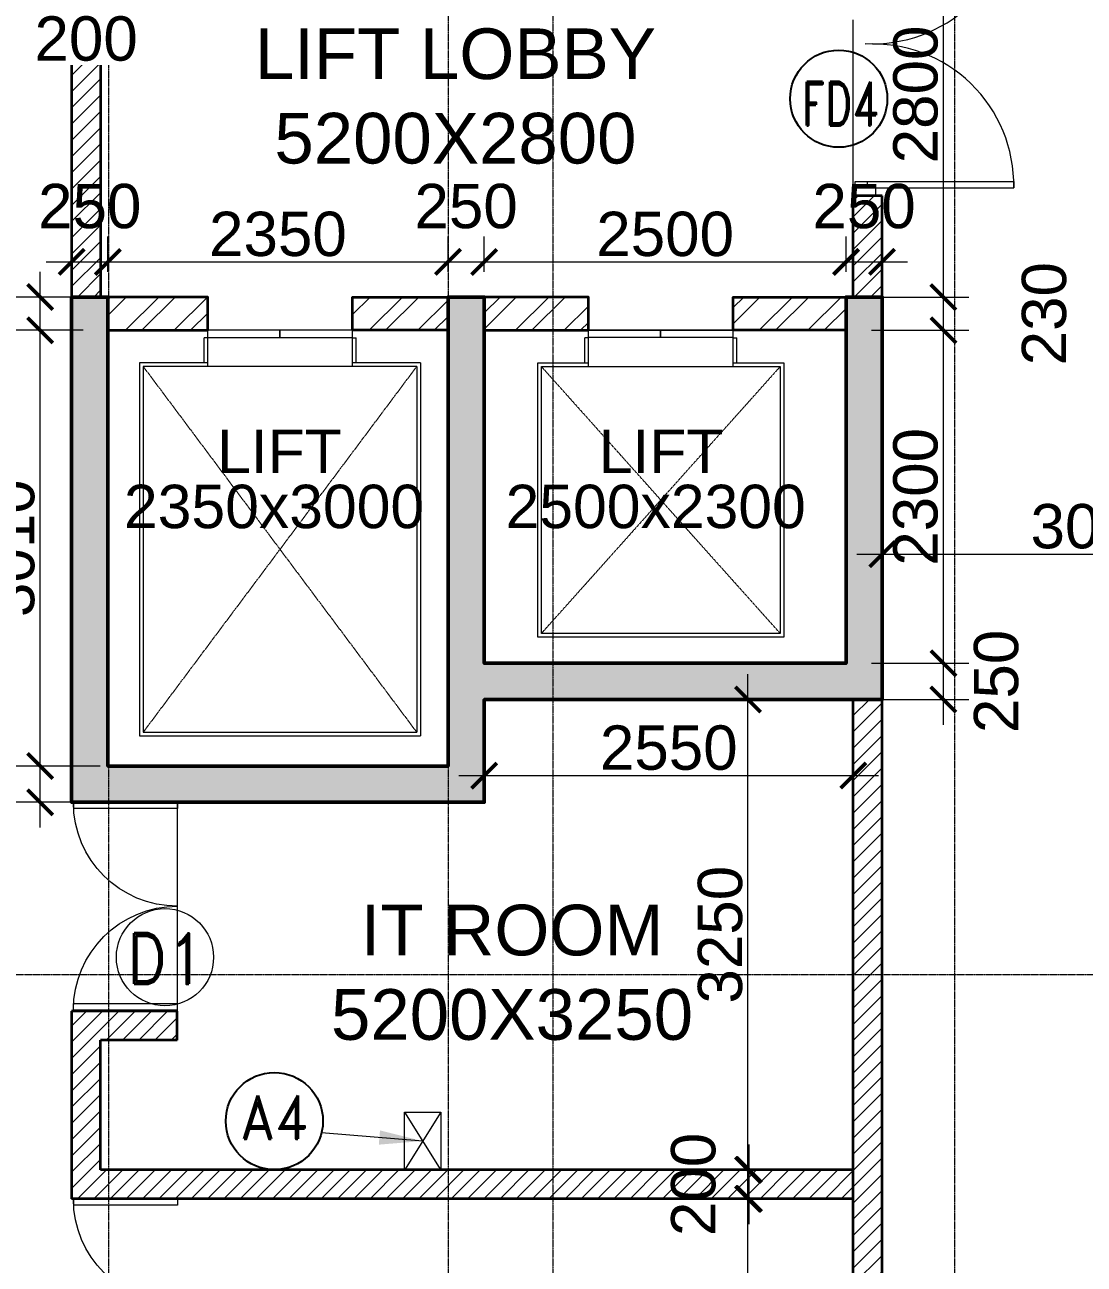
# Model space of a CAD drawing. Header units: millimetres. Extents: x 0 to 147381, y 0 to 170318.
# Drawn here: x 61721 to 69040, y 63037 to 71599 of the extents above; entities that cross this region are included whole.
import ezdxf
from ezdxf.enums import TextEntityAlignment as Align

# ---------------------------------------------------------------- set-up
doc = ezdxf.new("R2010")
doc.units = ezdxf.units.MM
for name, pattern in [('Center', [29.999999, 12, -6, 6, -6]), ('Grid Line', [22.225, 12.7, -3.175, 3.175, -3.175]), ('Overhead', [3.96875, 2.38125, -1.5875])]:
    doc.linetypes.add(name, pattern=pattern)
for name, color, linetype, lineweight in [('A-DOOR', 21, 'Continuous', 9), ('A-FLOR', 192, 'Continuous', 9), ('A-GENM', 13, 'Continuous', 9), ('AR_STR', 7, 'Continuous', 15), ('AR_WALL_HATCH', 23, 'Continuous', 5), ('Arch_Cutout_No', 2, 'Continuous', 25), ('Arch_Dim', 7, 'Continuous', 25), ('Arch_DW_No', 5, 'Continuous', 15), ('ARCH_WALL', 1, 'Continuous', 35), ('EL-TEXT SHAFT', 1, 'Continuous', 15), ('G-ANNO-TEXT', 231, 'Continuous', 25), ('S-GRID', 8, 'Continuous', 9), ('STR COL.', 1, 'Continuous', 50), ('TEXT', 7, 'Continuous', 25)]:
    doc.layers.add(name, color=color, linetype=linetype, lineweight=lineweight)
for name, color, linetype, lineweight, true_color in [('A-FIRE DOOR', 1, 'Continuous', 15, 0xf50000), ('ARCH RCC HATCH', 253, 'Center', 9, 0x9c9c9c), ('Arch_FIRE DW_No', 1, 'Continuous', 25, 0xe60000), ('S-COLS_HATCH', 252, 'Continuous', 9, 0x8a8a8a)]:
    doc.layers.add(name, color=color, linetype=linetype, lineweight=lineweight, true_color=true_color)
doc.styles.add('Arial', font='arial.ttf', dxfattribs={"height": 1417.5})
doc.styles.add('Arial_2', font='arial.ttf', dxfattribs={"height": 472.5})
doc.styles.add('DIM', font='arial.ttf')
doc.styles.add('DIM_100', font='romand.shx', dxfattribs={"width": 0.9})
doc.styles.add('S270', font='romans.shx', dxfattribs={"width": 0.7, "height": 270})
doc.styles.add('SIZE', font='romans.shx', dxfattribs={"width": 0.75, "height": 200})
doc.dimstyles.new('D150C', dxfattribs={"dimtxt": 2.5, "dimasz": 300, "dimexe": 300, "dimexo": 300, "dimgap": 150, "dimtad": 1, "dimdec": 0, "dimtxsty": 'S270', "dimblk": 'ARCHTICK', "dimcen": 2.5, "dimdle": 300, "dimclrd": 256, "dimadec": 0, "dimazin": 0, "dimtfac": 1, "dimtdec": 0, "dimtofl": 0, "dimtmove": 2, "dimatfit": 0, "dimfxl": 1, "dimlwd": 13, "dimarcsym": 0})
doc.dimstyles.new('DIM- 175', dxfattribs={"dimscale": 175, "dimtxt": 1.75, "dimasz": 1, "dimexe": 1, "dimexo": 1, "dimgap": 0.2, "dimtad": 1, "dimdec": 0, "dimrnd": 5, "dimzin": 0, "dimdsep": 46, "dimtxsty": 'DIM', "dimblk": 'ARCHTICK', "dimcen": 0, "dimdle": 1, "dimclrd": 3, "dimclre": 5, "dimclrt": 3, "dimadec": 0, "dimazin": 0, "dimtfac": 1, "dimtdec": 0, "dimtofl": 0, "dimtmove": 2, "dimatfit": 3, "dimfxl": 1, "dimtolj": 1, "dimtzin": 0, "dimlwd": 13, "dimlwe": 15, "dimarcsym": 0})
pattern_1 = [(45, (112242.8, 269228.23), (-56.1266, 56.1266), [])]

# ---------------------------------------------------------------- blocks, each defined once
blk = doc.blocks.new('A$C59E872DE')
at = {"layer": 'S-GRID', "linetype": 'Grid Line', "ltscale": 0.5}
for p, q in [((24605, 89720.3), (24605, -4357.6)), ((26950, 89720.3), (26950, -4357.6)), ((27675, 89720.3), (27675, -3402.7)), ((30450, 89720.3), (30450, -4357.6)), ((-6964.1, 20500), (94404.8, 20500))]:
    blk.add_line(p, q, dxfattribs=at)
blk = doc.blocks.new('A_Double -Panel Wooden Door W Ventilator - _D5_1500 X 2700-481861-3 SECOND FLOOR LVL_')
for p, q in [((-750, 50), (-680, 50)), ((-750, -50), (-750, 50)), ((-680, 50), (-680, -10)), ((680, 50), (750, 50)), ((680, -10), (680, 50)), ((750, 50), (750, -50)), ((-710, -50), (-750, -50)), ((-710, -10), (-710, -732.4)), ((-710, -10), (-710, -50)), ((-680, -10), (-710, -10)), ((-680, -10), (-680, -732.2)), ((680, -10), (680, -732.2)), ((710, -10), (680, -10)), ((710, -10), (710, -732.2)), ((710, -50), (710, -10)), ((750, -50), (710, -50)), ((-680, -732.2), (-710, -732.2)), ((710, -732.2), (680, -732.2))]:
    blk.add_line(p, q)
for centre, radius, start, end in [((-696.3, -37), 695.5, 268.8716, 3.05209), ((695, -37.1), 695.2, 176.94349, 270)]:
    blk.add_arc(centre, radius, start, end)
blk = doc.blocks.new('A$C4D5E1DB4')
at = {"layer": 'AR_WALL_HATCH', "ltscale": 500}
h = blk.add_hatch(dxfattribs=at)
h.set_pattern_fill('ANSI31', color=256, scale=25)
h.paths.add_polyline_path([(-2650, 6290), (-2850, 6290), (-2850, 3489.5), (-2650, 3489.5)])
h = blk.add_hatch(dxfattribs=at)
h.set_pattern_fill('ANSI31', color=256, scale=25)
h.set_pattern_definition([(45, (5398.52, -2100.5), (-56.1266, 56.1266), [])])
h.paths.add_polyline_path([(2548.5, 3489.5), (2748.5, 3489.5), (2748.5, 4189.5), (2548.5, 4189.5)])
h = blk.add_hatch(dxfattribs=at)
h.set_pattern_fill('ANSI32', color=256, scale=25)
h.paths.add_polyline_path([(-250, 3490), (-909.7, 3490), (-909.7, 3260), (-250, 3260)])
h.paths.add_polyline_path([(-1909.7, 3490), (-2600, 3490), (-2600, 3260), (-1909.7, 3260)])
h = blk.add_hatch(dxfattribs=at)
h.set_pattern_fill('ANSI32', color=256, scale=25)
h.paths.add_polyline_path([(2500, 3490), (1720, 3490), (1720, 3260), (2500, 3260)])
h.paths.add_polyline_path([(720, 3490), (0, 3490), (0, 3260), (720, 3260)])
at = {"layer": 'A-FLOR'}
for p, q in [((-909.7, 3260), (-1909.7, 3260)), ((1720, 3260), (720, 3260))]:
    blk.add_line(p, q, dxfattribs=at)
at = {"layer": 'A-GENM'}
for p, q in [((-1909.7, 3210), (-1909.7, 3260)), ((-1410.7, 3260), (-1909.7, 3260)), ((-1410.7, 3210), (-1410.7, 3260)), ((-1408.7, 3210), (-1408.7, 3260)), ((-909.7, 3260), (-1408.7, 3260)), ((-909.7, 3210), (-909.7, 3260)), ((720, 3210), (720, 3260)), ((720, 3260), (1219, 3260)), ((1219, 3210), (1219, 3260)), ((1221, 3260), (1720, 3260)), ((1221, 3210), (1221, 3260)), ((1720, 3210), (1720, 3260)), ((-1909.7, 3207), (-1934.7, 3207)), ((-1934.7, 3035), (-1934.7, 3207)), ((-1909.7, 3210), (-1410.7, 3210)), ((-1909.7, 3010), (-1909.7, 3207)), ((-1408.7, 3210), (-909.7, 3210)), ((-909.7, 3207), (-884.7, 3207)), ((-909.7, 3010), (-909.7, 3207)), ((-884.7, 3035), (-884.7, 3207)), ((720, 3207), (695, 3207)), ((695, 3035), (695, 3207)), ((1219, 3210), (720, 3210)), ((720, 3010), (720, 3207)), ((1720, 3210), (1221, 3210)), ((1720, 3207), (1745, 3207)), ((1720, 3010), (1720, 3207)), ((1745, 3035), (1745, 3207)), ((-1909.7, 3035), (-2380.7, 3035)), ((-2380.7, 3035), (-2380.7, 457.8)), ((-465.7, 3010), (-2355.7, 3010)), ((-2355.7, 3010), (-2355.7, 482.8)), ((-440.7, 3035), (-909.7, 3035)), ((-465.7, 3010), (-465.7, 482.8)), ((-440.7, 3035), (-440.7, 457.8)), ((370, 1141), (370, 3035)), ((370, 3035), (720, 3035)), ((395, 1166), (395, 3010)), ((395, 3010), (2045, 3010)), ((1720, 3035), (2070, 3035)), ((2045, 3010), (2045, 1166)), ((2070, 3035), (2070, 1141)), ((2070, 1141), (370, 1141)), ((2045, 1166), (395, 1166)), ((-2380.7, 457.8), (-440.7, 457.8)), ((-2355.7, 482.8), (-465.7, 482.8))]:
    blk.add_line(p, q, dxfattribs=at)
at = {"layer": 'A-GENM', "linetype": 'Overhead'}
for p, q in [((-2355.7, 482.8), (-465.7, 3010)), ((-2355.7, 3010), (-465.7, 482.8)), ((2045, 1166), (395, 3010)), ((2045, 3010), (395, 1166))]:
    blk.add_line(p, q, dxfattribs=at)
at = {"layer": 'ARCH_WALL'}
for p, q in [((-2850, 6290), (-2850, 3489.5)), ((-2650, 6290), (-2650, 3489.5)), ((2748.5, 4189.5), (2548.5, 4189.5)), ((2548.5, 3489.5), (2548.5, 4189.5)), ((2748.5, 3489.5), (2748.5, 4189.5))]:
    blk.add_line(p, q, dxfattribs=at)
for points in [[(-2600, 3260), (-1909.7, 3260), (-1909.7, 3490), (-2600, 3490)], [(-250, 3260), (-909.7, 3260), (-909.7, 3490), (-250, 3490)], [(0, 3260), (720, 3260), (720, 3490), (0, 3490)], [(2500, 3260), (1720, 3260), (1720, 3490), (2548.5, 3490)]]:
    blk.add_lwpolyline(points, dxfattribs=at)
at = {"layer": 'EL-TEXT SHAFT'}
for p, q in [((-300, -2141, -0.1), (-550, -2541, -0.1)), ((-550, -2141, -0.1), (-300, -2541, -0.1))]:
    blk.add_line(p, q, dxfattribs=at)
blk.add_lwpolyline([(-550, -2141), (-300, -2141), (-300, -2541), (-550, -2541)], close=True, dxfattribs=at)
at = {"layer": 'A-FIRE DOOR', "xscale": 1.400000000000043, "yscale": 1.400000000000043, "zscale": 1.400000000000043, "rotation": 90}
blk.add_blockref('A_Double -Panel Wooden Door W Ventilator - _D5_1500 X 2700-481861-3 SECOND FLOOR LVL_', (2632.7, 5239.5), dxfattribs=at)
blk = doc.blocks.new('M_Double-Uneven - FD2G_1650X2700_-2217286-5_Level 452_2')
at = {"layer": 'A-DOOR'}
for p, q in [((-1548, -115), (-1548, -938.3)), ((-1548, -115), (-1497, -115)), ((-1497, -115), (-1497, -938.4)), ((51, -115), (51, -940)), ((102, -115), (51, -115)), ((102, -115), (102, -940)), ((-1548, -938.3), (-1494.7, -938.3)), ((102, -940), (51, -940))]:
    blk.add_line(p, q, dxfattribs=at)
for centre, start, end in [((-1548, -115), 270, 360), ((102, -115), 180, 270)]:
    blk.add_arc(centre, 825, start, end, dxfattribs=at)
blk = doc.blocks.new('_ArchTick')
at = {"color": 0, "linetype": 'ByBlock', "const_width": 0.15}
blk.add_lwpolyline([(-0.5, -0.5), (0.5, 0.5)], dxfattribs=at)
blk = doc.blocks.new('*D763')
at = {"layer": 'Arch_Dim', "color": 5, "lineweight": 15, "transparency": 16777216}
for p, q in [((67644.7, 67113.5), (67644.7, 68116.9)), ((70644.7, 67790.2), (70644.7, 68116.9))]:
    blk.add_line(p, q, dxfattribs=at)
at = {"layer": 'Arch_Dim', "color": 3, "lineweight": 13, "transparency": 16777216}
blk.add_line((67469.7, 67941.9), (70819.7, 67941.9), dxfattribs=at)
at = {"layer": 'Defpoints', "color": 0, "linetype": 'Continuous', "transparency": 16777216}
for p in [(70644.7, 67941.9), (70644.7, 67615.2), (67644.7, 66938.5)]:
    blk.add_point(p, dxfattribs=at)
at = {"layer": 'Arch_Dim', "color": 3, "linetype": 'Continuous', "lineweight": 13, "transparency": 16777216, "xscale": 175, "yscale": 175, "zscale": 175, "rotation": 180}
blk.add_blockref('_ArchTick', (67644.7, 67941.9), dxfattribs=at)
at = {"layer": 'Arch_Dim', "color": 3, "linetype": 'Continuous', "lineweight": 13, "transparency": 16777216, "xscale": 175, "yscale": 175, "zscale": 175}
blk.add_blockref('_ArchTick', (70644.7, 67941.9), dxfattribs=at)
at = {"layer": 'Arch_Dim', "color": 3, "linetype": 'Continuous', "transparency": 16777216, "insert": (69144.7, 68133.3), "char_height": 306.25, "attachment_point": 5, "style": 'DIM'}
blk.add_mtext('\\A1;3000', dxfattribs=at)
blk = doc.blocks.new('A$C38A24FCE')
at = {"layer": 'S-COLS_HATCH'}
blk.add_hatch(color=256, dxfattribs=at).paths.add_polyline_path([(-62090, 23555), (-62340, 23555), (-62340, 20065), (-59490, 20065), (-59490, 20775), (-56740, 20775), (-56740, 21025), (-56740, 23555), (-56990, 23555), (-56990, 21025), (-59490, 21025), (-59490, 23555), (-59740, 23555), (-59740, 21025), (-59740, 20315), (-62090, 20315)])
at = {"layer": 'STR COL.'}
blk.add_lwpolyline([(-62090, 23555), (-62340, 23555), (-62340, 20065), (-59490, 20065), (-59490, 20775), (-56740, 20775), (-56740, 21025), (-56740, 23555), (-56990, 23555), (-56990, 21025), (-59490, 21025), (-59490, 23555), (-59740, 23555), (-59740, 21025), (-59740, 20315), (-62090, 20315)], close=True, dxfattribs=at)
blk = doc.blocks.new('*D572')
at = {"layer": 'Arch_Dim', "color": 3, "lineweight": 13, "transparency": 16777216}
blk.add_line((66716.9, 59813), (66716.9, 63663), dxfattribs=at)
at = {"layer": 'Defpoints', "color": 0, "linetype": 'Continuous', "transparency": 16777216}
for p in [(66716.9, 63488), (66716.9, 63488), (66716.9, 59988)]:
    blk.add_point(p, dxfattribs=at)
at = {"layer": 'Arch_Dim', "color": 3, "linetype": 'Continuous', "lineweight": 13, "transparency": 16777216, "xscale": 175, "yscale": 175, "zscale": 175}
for p, rotation in [((66716.9, 63488), 90), ((66716.9, 59988), 270)]:
    blk.add_blockref('_ArchTick', p, dxfattribs=dict(at, rotation=rotation))
at = {"layer": 'Arch_Dim', "color": 3, "linetype": 'Continuous', "transparency": 16777216, "insert": (66525.5, 61738), "char_height": 306.25, "attachment_point": 5, "rotation": 90, "style": 'DIM'}
blk.add_mtext('\\A1;3500', dxfattribs=at)
blk = doc.blocks.new('*D782')
at = {"layer": 'Arch_Dim', "color": 3, "lineweight": 13, "transparency": 16777216}
blk.add_line((66724.4, 63313), (66724.4, 63863), dxfattribs=at)
at = {"layer": 'Arch_Dim', "color": 5, "lineweight": 15, "transparency": 16777216}
for p, q in [((66720.4, 63688), (66549.4, 63688)), ((66720.4, 63488), (66549.4, 63488))]:
    blk.add_line(p, q, dxfattribs=at)
at = {"layer": 'Defpoints', "color": 0, "linetype": 'Continuous', "transparency": 16777216}
for p in [(66724.4, 63688), (66895.4, 63688), (66895.4, 63488)]:
    blk.add_point(p, dxfattribs=at)
at = {"layer": 'Arch_Dim', "color": 3, "linetype": 'Continuous', "lineweight": 13, "transparency": 16777216, "xscale": 175, "yscale": 175, "zscale": 175}
for p, rotation in [((66724.4, 63688), 90), ((66724.4, 63488), 270)]:
    blk.add_blockref('_ArchTick', p, dxfattribs=dict(at, rotation=rotation))
at = {"layer": 'Arch_Dim', "color": 3, "linetype": 'Continuous', "transparency": 16777216, "insert": (66340.6, 63588), "char_height": 306.25, "attachment_point": 5, "rotation": 90, "style": 'DIM'}
blk.add_mtext('\\A1;200', dxfattribs=at)
blk = doc.blocks.new('*D783')
at = {"layer": 'Arch_Dim', "color": 3, "lineweight": 13, "transparency": 16777216}
blk.add_line((66716.9, 63513), (66716.9, 67113), dxfattribs=at)
at = {"layer": 'Arch_Dim', "color": 5, "lineweight": 15, "transparency": 16777216}
for p, q in [((66629.4, 66938), (66541.9, 66938)), ((66720.6, 63688), (66541.9, 63688))]:
    blk.add_line(p, q, dxfattribs=at)
at = {"layer": 'Defpoints', "color": 0, "linetype": 'Continuous', "transparency": 16777216}
for p in [(66716.9, 66938), (66804.4, 66938), (66895.6, 63688)]:
    blk.add_point(p, dxfattribs=at)
at = {"layer": 'Arch_Dim', "color": 3, "linetype": 'Continuous', "lineweight": 13, "transparency": 16777216, "xscale": 175, "yscale": 175, "zscale": 175}
for p, rotation in [((66716.9, 66938), 90), ((66716.9, 63688), 270)]:
    blk.add_blockref('_ArchTick', p, dxfattribs=dict(at, rotation=rotation))
at = {"layer": 'Arch_Dim', "color": 3, "linetype": 'Continuous', "transparency": 16777216, "insert": (66525.5, 65313), "char_height": 306.25, "attachment_point": 5, "rotation": 90, "style": 'DIM'}
blk.add_mtext('\\A1;3250', dxfattribs=at)
blk = doc.blocks.new('*D784')
at = {"layer": 'Arch_Dim', "color": 3, "lineweight": 13, "transparency": 16777216}
blk.add_line((61827.2, 66053.5), (61827.2, 66653), dxfattribs=at)
at = {"layer": 'Arch_Dim', "color": 5, "lineweight": 15, "transparency": 16777216}
for p, q in [((62241, 66478), (61652.2, 66478)), ((62241, 66228.5), (61652.2, 66228.5))]:
    blk.add_line(p, q, dxfattribs=at)
at = {"layer": 'Defpoints', "color": 0, "linetype": 'Continuous', "transparency": 16777216}
for p in [(61827.2, 66478), (62416, 66478), (62416, 66228.5)]:
    blk.add_point(p, dxfattribs=at)
at = {"layer": 'Arch_Dim', "color": 3, "linetype": 'Continuous', "lineweight": 13, "transparency": 16777216, "xscale": 175, "yscale": 175, "zscale": 175}
for p, rotation in [((61827.2, 66478), 90), ((61827.2, 66228.5), 270)]:
    blk.add_blockref('_ArchTick', p, dxfattribs=dict(at, rotation=rotation))
at = {"layer": 'Arch_Dim', "color": 3, "linetype": 'Continuous', "transparency": 16777216, "insert": (61443.3, 66353.2), "char_height": 306.25, "attachment_point": 5, "rotation": 90, "style": 'DIM'}
blk.add_mtext('\\A1;250', dxfattribs=at)
blk = doc.blocks.new('*D573')
at = {"layer": 'Arch_Dim', "color": 3, "lineweight": 13, "transparency": 16777216}
blk.add_line((61827.2, 66303), (61827.2, 69663.5), dxfattribs=at)
at = {"layer": 'Arch_Dim', "color": 5, "lineweight": 15, "transparency": 16777216}
for p, q in [((62124.7, 69488.5), (61652.2, 69488.5)), ((62241, 66478), (61652.2, 66478))]:
    blk.add_line(p, q, dxfattribs=at)
at = {"layer": 'Defpoints', "color": 0, "linetype": 'Continuous', "transparency": 16777216}
for p in [(61827.2, 69488.5), (62299.7, 69488.5), (62416, 66478)]:
    blk.add_point(p, dxfattribs=at)
at = {"layer": 'Arch_Dim', "color": 3, "linetype": 'Continuous', "lineweight": 13, "transparency": 16777216, "xscale": 175, "yscale": 175, "zscale": 175}
for p, rotation in [((61827.2, 69488.5), 90), ((61827.2, 66478), 270)]:
    blk.add_blockref('_ArchTick', p, dxfattribs=dict(at, rotation=rotation))
at = {"layer": 'Arch_Dim', "color": 3, "linetype": 'Continuous', "transparency": 16777216, "insert": (61635.7, 67983.2), "char_height": 306.25, "attachment_point": 5, "rotation": 90, "style": 'DIM'}
blk.add_mtext('\\A1;3010', dxfattribs=at)
blk = doc.blocks.new('*D574')
at = {"layer": 'Arch_Dim', "color": 3, "lineweight": 13, "transparency": 16777216}
blk.add_line((61827.2, 69313.5), (61827.2, 69893.5), dxfattribs=at)
at = {"layer": 'Arch_Dim', "color": 5, "lineweight": 15, "transparency": 16777216}
for p, q in [((62119.7, 69718.5), (61652.2, 69718.5)), ((62124.7, 69488.5), (61652.2, 69488.5))]:
    blk.add_line(p, q, dxfattribs=at)
at = {"layer": 'Defpoints', "color": 0, "linetype": 'Continuous', "transparency": 16777216}
for p in [(61827.2, 69718.5), (62294.7, 69718.5), (62299.7, 69488.5)]:
    blk.add_point(p, dxfattribs=at)
at = {"layer": 'Arch_Dim', "color": 3, "linetype": 'Continuous', "lineweight": 13, "transparency": 16777216, "xscale": 175, "yscale": 175, "zscale": 175}
for p, rotation in [((61827.2, 69718.5), 90), ((61827.2, 69488.5), 270)]:
    blk.add_blockref('_ArchTick', p, dxfattribs=dict(at, rotation=rotation))
at = {"layer": 'Arch_Dim', "color": 3, "linetype": 'Continuous', "transparency": 16777216, "insert": (61443.2, 69603.5), "char_height": 306.25, "attachment_point": 5, "rotation": 90, "style": 'DIM'}
blk.add_mtext('\\A1;230', dxfattribs=at)
blk = doc.blocks.new('*D785')
at = {"layer": 'Arch_Dim', "color": 3, "lineweight": 13, "transparency": 16777216}
blk.add_line((68066.9, 66763), (68066.9, 67363), dxfattribs=at)
at = {"layer": 'Arch_Dim', "color": 5, "lineweight": 15, "transparency": 16777216}
for p, q in [((67569.7, 67188), (68241.9, 67188)), ((67619.7, 66938), (68241.9, 66938))]:
    blk.add_line(p, q, dxfattribs=at)
at = {"layer": 'Defpoints', "color": 0, "linetype": 'Continuous', "transparency": 16777216}
for p in [(67394.7, 67188), (68066.9, 67188), (67444.7, 66938)]:
    blk.add_point(p, dxfattribs=at)
at = {"layer": 'Arch_Dim', "color": 3, "linetype": 'Continuous', "lineweight": 13, "transparency": 16777216, "xscale": 175, "yscale": 175, "zscale": 175}
for p, rotation in [((68066.9, 67188), 90), ((68066.9, 66938), 270)]:
    blk.add_blockref('_ArchTick', p, dxfattribs=dict(at, rotation=rotation))
at = {"layer": 'Arch_Dim', "color": 3, "linetype": 'Continuous', "transparency": 16777216, "insert": (68432.7, 67063), "char_height": 306.25, "attachment_point": 5, "rotation": 90, "style": 'DIM'}
blk.add_mtext('\\A1;250', dxfattribs=at)
blk = doc.blocks.new('*D575')
at = {"layer": 'Arch_Dim', "color": 3, "lineweight": 13, "transparency": 16777216}
blk.add_line((68066.9, 67013), (68066.9, 69663.5), dxfattribs=at)
at = {"layer": 'Arch_Dim', "color": 5, "lineweight": 15, "transparency": 16777216}
for p, q in [((67569.7, 69488.5), (68241.9, 69488.5)), ((67569.7, 67188), (68241.9, 67188))]:
    blk.add_line(p, q, dxfattribs=at)
at = {"layer": 'Defpoints', "color": 0, "linetype": 'Continuous', "transparency": 16777216}
for p in [(67394.7, 69488.5), (68066.9, 69488.5), (67394.7, 67188)]:
    blk.add_point(p, dxfattribs=at)
at = {"layer": 'Arch_Dim', "color": 3, "linetype": 'Continuous', "lineweight": 13, "transparency": 16777216, "xscale": 175, "yscale": 175, "zscale": 175}
for p, rotation in [((68066.9, 69488.5), 90), ((68066.9, 67188), 270)]:
    blk.add_blockref('_ArchTick', p, dxfattribs=dict(at, rotation=rotation))
at = {"layer": 'Arch_Dim', "color": 3, "linetype": 'Continuous', "transparency": 16777216, "insert": (67875.4, 68338.2), "char_height": 306.25, "attachment_point": 5, "rotation": 90, "style": 'DIM'}
blk.add_mtext('\\A1;2300', dxfattribs=at)
blk = doc.blocks.new('*D786')
at = {"layer": 'Arch_Dim', "color": 3, "lineweight": 13, "transparency": 16777216}
blk.add_line((68066.9, 69313.5), (68066.9, 69893), dxfattribs=at)
at = {"layer": 'Arch_Dim', "color": 5, "lineweight": 15, "transparency": 16777216}
for p, q in [((67569.7, 69718), (68241.9, 69718)), ((67569.7, 69488.5), (68241.9, 69488.5))]:
    blk.add_line(p, q, dxfattribs=at)
at = {"layer": 'Defpoints', "color": 0, "linetype": 'Continuous', "transparency": 16777216}
for p in [(67394.7, 69718), (68066.9, 69718), (67394.7, 69488.5)]:
    blk.add_point(p, dxfattribs=at)
at = {"layer": 'Arch_Dim', "color": 3, "linetype": 'Continuous', "lineweight": 13, "transparency": 16777216, "xscale": 175, "yscale": 175, "zscale": 175}
for p, rotation in [((68066.9, 69718), 90), ((68066.9, 69488.5), 270)]:
    blk.add_blockref('_ArchTick', p, dxfattribs=dict(at, rotation=rotation))
at = {"layer": 'Arch_Dim', "color": 3, "linetype": 'Continuous', "transparency": 16777216, "insert": (68763.8, 69603.2), "char_height": 306.25, "attachment_point": 5, "rotation": 90, "style": 'DIM'}
blk.add_mtext('\\A1;230', dxfattribs=at)
blk = doc.blocks.new('*D746')
at = {"layer": 'Arch_Dim', "color": 3, "lineweight": 13, "transparency": 16777216}
blk.add_line((68066.9, 69543), (68066.9, 72693), dxfattribs=at)
at = {"layer": 'Arch_Dim', "color": 5, "lineweight": 15, "transparency": 16777216}
for p, q in [((67819.7, 72518), (68241.9, 72518)), ((67819.7, 69718), (68241.9, 69718))]:
    blk.add_line(p, q, dxfattribs=at)
at = {"layer": 'Defpoints', "color": 0, "linetype": 'Continuous', "transparency": 16777216}
for p in [(67644.7, 72518), (68066.9, 72518), (67644.7, 69718)]:
    blk.add_point(p, dxfattribs=at)
at = {"layer": 'Arch_Dim', "color": 3, "linetype": 'Continuous', "lineweight": 13, "transparency": 16777216, "xscale": 175, "yscale": 175, "zscale": 175}
for p, rotation in [((68066.9, 72518), 90), ((68066.9, 69718), 270)]:
    blk.add_blockref('_ArchTick', p, dxfattribs=dict(at, rotation=rotation))
at = {"layer": 'Arch_Dim', "color": 3, "linetype": 'Continuous', "transparency": 16777216, "insert": (67875.5, 71118), "char_height": 306.25, "attachment_point": 5, "rotation": 90, "style": 'DIM'}
blk.add_mtext('\\A1;2800', dxfattribs=at)
blk = doc.blocks.new('DW')
at = {"color": 9}
blk.add_circle((0, 0), 671, dxfattribs=at)
at = {"style": 'SIZE', "width": 0.8}
blk.add_attdef('W7', text='', height=500, dxfattribs=at).set_placement((5, -289), align=Align.CENTER)
blk = doc.blocks.new('*D490')
at = {"layer": 'Arch_Dim', "color": 5, "lineweight": 15, "transparency": 16777216}
for p, q in [((62044.7, 72343.5), (62044.7, 72024.1)), ((62244.7, 72343.5), (62244.7, 72024.1))]:
    blk.add_line(p, q, dxfattribs=at)
at = {"layer": 'Arch_Dim', "color": 3, "lineweight": 13, "transparency": 16777216}
blk.add_line((61869.7, 72199.1), (62419.7, 72199.1), dxfattribs=at)
at = {"layer": 'Defpoints', "color": 0, "linetype": 'Continuous', "transparency": 16777216}
for p in [(62044.7, 72518.5), (62244.7, 72518.5), (62244.7, 72199.1)]:
    blk.add_point(p, dxfattribs=at)
at = {"layer": 'Arch_Dim', "color": 3, "linetype": 'Continuous', "lineweight": 13, "transparency": 16777216, "xscale": 175, "yscale": 175, "zscale": 175, "rotation": 180}
blk.add_blockref('_ArchTick', (62044.7, 72199.1), dxfattribs=at)
at = {"layer": 'Arch_Dim', "color": 3, "linetype": 'Continuous', "lineweight": 13, "transparency": 16777216, "xscale": 175, "yscale": 175, "zscale": 175}
blk.add_blockref('_ArchTick', (62244.7, 72199.1), dxfattribs=at)
at = {"layer": 'Arch_Dim', "color": 3, "linetype": 'Continuous', "transparency": 16777216, "insert": (62144.7, 71502.5), "char_height": 306.25, "attachment_point": 5, "style": 'DIM', "bg_fill": 3, "box_fill_scale": 1.1, "bg_fill_color": 9, "bg_fill_true_color": 13158600, "bg_fill_transparency": 0}
blk.add_mtext('\\A1;200', dxfattribs=at)
blk = doc.blocks.new('*D491')
at = {"layer": 'Arch_Dim', "color": 5, "lineweight": 15, "transparency": 16777216}
for p, q in [((67443.2, 70243), (67443.2, 72374.1)), ((62244.7, 72343.5), (62244.7, 72024.1))]:
    blk.add_line(p, q, dxfattribs=at)
at = {"layer": 'Arch_Dim', "color": 3, "lineweight": 13, "transparency": 16777216}
blk.add_line((62069.7, 72199.1), (67618.2, 72199.1), dxfattribs=at)
at = {"layer": 'Defpoints', "color": 0, "linetype": 'Continuous', "transparency": 16777216}
for p in [(62244.7, 72518.5), (67443.2, 72199.1), (67443.2, 70068)]:
    blk.add_point(p, dxfattribs=at)
at = {"layer": 'Arch_Dim', "color": 3, "linetype": 'Continuous', "lineweight": 13, "transparency": 16777216, "xscale": 175, "yscale": 175, "zscale": 175, "rotation": 180}
blk.add_blockref('_ArchTick', (62244.7, 72199.1), dxfattribs=at)
at = {"layer": 'Arch_Dim', "color": 3, "linetype": 'Continuous', "lineweight": 13, "transparency": 16777216, "xscale": 175, "yscale": 175, "zscale": 175}
blk.add_blockref('_ArchTick', (67443.2, 72199.1), dxfattribs=at)
at = {"layer": 'Arch_Dim', "color": 3, "linetype": 'Continuous', "transparency": 16777216, "insert": (64844, 72390.5), "char_height": 306.25, "attachment_point": 5, "style": 'DIM', "bg_fill": 3, "box_fill_scale": 1.1, "bg_fill_color": 9, "bg_fill_true_color": 13158600, "bg_fill_transparency": 0}
blk.add_mtext('\\A1;5200', dxfattribs=at)
blk = doc.blocks.new('*D492')
at = {"layer": 'Arch_Dim', "color": 5, "lineweight": 15, "transparency": 16777216}
for p, q in [((67644.7, 72443.5), (67644.7, 72024.1)), ((67443.2, 70593), (67443.2, 72374.1))]:
    blk.add_line(p, q, dxfattribs=at)
at = {"layer": 'Arch_Dim', "color": 3, "lineweight": 13, "transparency": 16777216}
blk.add_line((67268.2, 72199.1), (67819.7, 72199.1), dxfattribs=at)
at = {"layer": 'Defpoints', "color": 0, "linetype": 'Continuous', "transparency": 16777216}
for p in [(67644.7, 72618.5), (67644.7, 72199.1), (67443.2, 70418)]:
    blk.add_point(p, dxfattribs=at)
at = {"layer": 'Arch_Dim', "color": 3, "linetype": 'Continuous', "lineweight": 13, "transparency": 16777216, "xscale": 175, "yscale": 175, "zscale": 175, "rotation": 180}
blk.add_blockref('_ArchTick', (67443.2, 72199.1), dxfattribs=at)
at = {"layer": 'Arch_Dim', "color": 3, "linetype": 'Continuous', "lineweight": 13, "transparency": 16777216, "xscale": 175, "yscale": 175, "zscale": 175}
blk.add_blockref('_ArchTick', (67644.7, 72199.1), dxfattribs=at)
at = {"layer": 'Arch_Dim', "color": 3, "linetype": 'Continuous', "transparency": 16777216, "insert": (67544, 71815.2), "char_height": 306.25, "attachment_point": 5, "style": 'DIM', "bg_fill": 3, "box_fill_scale": 1.1, "bg_fill_color": 9, "bg_fill_true_color": 13158600, "bg_fill_transparency": 0}
blk.add_mtext('\\A1;200', dxfattribs=at)
blk = doc.blocks.new('*D815')
at = {"layer": 'Arch_Dim', "color": 5, "lineweight": 15, "transparency": 16777216}
for p, q in [((62044.7, 69893), (62044.7, 70136.2)), ((62294.7, 69893), (62294.7, 70136.2))]:
    blk.add_line(p, q, dxfattribs=at)
at = {"layer": 'Arch_Dim', "color": 3, "lineweight": 13, "transparency": 16777216}
blk.add_line((61869.7, 69961.2), (62469.7, 69961.2), dxfattribs=at)
at = {"layer": 'Defpoints', "color": 0, "linetype": 'Continuous', "transparency": 16777216}
for p in [(62294.7, 69961.2), (62044.7, 69718), (62294.7, 69718)]:
    blk.add_point(p, dxfattribs=at)
at = {"layer": 'Arch_Dim', "color": 3, "linetype": 'Continuous', "lineweight": 13, "transparency": 16777216, "xscale": 175, "yscale": 175, "zscale": 175, "rotation": 180}
blk.add_blockref('_ArchTick', (62044.7, 69961.2), dxfattribs=at)
at = {"layer": 'Arch_Dim', "color": 3, "linetype": 'Continuous', "lineweight": 13, "transparency": 16777216, "xscale": 175, "yscale": 175, "zscale": 175}
blk.add_blockref('_ArchTick', (62294.7, 69961.2), dxfattribs=at)
at = {"layer": 'Arch_Dim', "color": 3, "linetype": 'Continuous', "transparency": 16777216, "insert": (62169.7, 70345.1), "char_height": 306.25, "attachment_point": 5, "style": 'DIM'}
blk.add_mtext('\\A1;250', dxfattribs=at)
blk = doc.blocks.new('*D816')
at = {"layer": 'Arch_Dim', "color": 5, "lineweight": 15, "transparency": 16777216}
for p, q in [((62294.7, 69893), (62294.7, 70136.2)), ((64644.7, 69893), (64644.7, 70136.2))]:
    blk.add_line(p, q, dxfattribs=at)
at = {"layer": 'Arch_Dim', "color": 3, "lineweight": 13, "transparency": 16777216}
blk.add_line((62119.7, 69961.2), (64819.7, 69961.2), dxfattribs=at)
at = {"layer": 'Defpoints', "color": 0, "linetype": 'Continuous', "transparency": 16777216}
for p in [(64644.7, 69961.2), (62294.7, 69718), (64644.7, 69718)]:
    blk.add_point(p, dxfattribs=at)
at = {"layer": 'Arch_Dim', "color": 3, "linetype": 'Continuous', "lineweight": 13, "transparency": 16777216, "xscale": 175, "yscale": 175, "zscale": 175, "rotation": 180}
blk.add_blockref('_ArchTick', (62294.7, 69961.2), dxfattribs=at)
at = {"layer": 'Arch_Dim', "color": 3, "linetype": 'Continuous', "lineweight": 13, "transparency": 16777216, "xscale": 175, "yscale": 175, "zscale": 175}
blk.add_blockref('_ArchTick', (64644.7, 69961.2), dxfattribs=at)
at = {"layer": 'Arch_Dim', "color": 3, "linetype": 'Continuous', "transparency": 16777216, "insert": (63469.7, 70152.7), "char_height": 306.25, "attachment_point": 5, "style": 'DIM'}
blk.add_mtext('\\A1;2350', dxfattribs=at)
blk = doc.blocks.new('*D817')
at = {"layer": 'Arch_Dim', "color": 5, "lineweight": 15, "transparency": 16777216}
for p, q in [((64644.7, 69893), (64644.7, 70136.2)), ((64894.7, 69893.5), (64894.7, 70136.2))]:
    blk.add_line(p, q, dxfattribs=at)
at = {"layer": 'Arch_Dim', "color": 3, "lineweight": 13, "transparency": 16777216}
blk.add_line((64469.7, 69961.2), (65069.7, 69961.2), dxfattribs=at)
at = {"layer": 'Defpoints', "color": 0, "linetype": 'Continuous', "transparency": 16777216}
for p in [(64894.7, 69961.2), (64644.7, 69718), (64894.7, 69718.5)]:
    blk.add_point(p, dxfattribs=at)
at = {"layer": 'Arch_Dim', "color": 3, "linetype": 'Continuous', "lineweight": 13, "transparency": 16777216, "xscale": 175, "yscale": 175, "zscale": 175, "rotation": 180}
blk.add_blockref('_ArchTick', (64644.7, 69961.2), dxfattribs=at)
at = {"layer": 'Arch_Dim', "color": 3, "linetype": 'Continuous', "lineweight": 13, "transparency": 16777216, "xscale": 175, "yscale": 175, "zscale": 175}
blk.add_blockref('_ArchTick', (64894.7, 69961.2), dxfattribs=at)
at = {"layer": 'Arch_Dim', "color": 3, "linetype": 'Continuous', "transparency": 16777216, "insert": (64769.7, 70345.1), "char_height": 306.25, "attachment_point": 5, "style": 'DIM'}
blk.add_mtext('\\A1;250', dxfattribs=at)
blk = doc.blocks.new('*D818')
at = {"layer": 'Arch_Dim', "color": 5, "lineweight": 15, "transparency": 16777216}
for p, q in [((64894.7, 69893.5), (64894.7, 70136.2)), ((67394.7, 69893), (67394.7, 70136.2))]:
    blk.add_line(p, q, dxfattribs=at)
at = {"layer": 'Arch_Dim', "color": 3, "lineweight": 13, "transparency": 16777216}
blk.add_line((64719.7, 69961.2), (67569.7, 69961.2), dxfattribs=at)
at = {"layer": 'Defpoints', "color": 0, "linetype": 'Continuous', "transparency": 16777216}
for p in [(67394.7, 69961.2), (64894.7, 69718.5), (67394.7, 69718)]:
    blk.add_point(p, dxfattribs=at)
at = {"layer": 'Arch_Dim', "color": 3, "linetype": 'Continuous', "lineweight": 13, "transparency": 16777216, "xscale": 175, "yscale": 175, "zscale": 175, "rotation": 180}
blk.add_blockref('_ArchTick', (64894.7, 69961.2), dxfattribs=at)
at = {"layer": 'Arch_Dim', "color": 3, "linetype": 'Continuous', "lineweight": 13, "transparency": 16777216, "xscale": 175, "yscale": 175, "zscale": 175}
blk.add_blockref('_ArchTick', (67394.7, 69961.2), dxfattribs=at)
at = {"layer": 'Arch_Dim', "color": 3, "linetype": 'Continuous', "transparency": 16777216, "insert": (66144.7, 70152.6), "char_height": 306.25, "attachment_point": 5, "style": 'DIM'}
blk.add_mtext('\\A1;2500', dxfattribs=at)
blk = doc.blocks.new('*D819')
at = {"layer": 'Arch_Dim', "color": 5, "lineweight": 15, "transparency": 16777216}
for p, q in [((67394.7, 69893), (67394.7, 70136.2)), ((67643.2, 69893), (67643.2, 70136.2))]:
    blk.add_line(p, q, dxfattribs=at)
at = {"layer": 'Arch_Dim', "color": 3, "lineweight": 13, "transparency": 16777216}
blk.add_line((67219.7, 69961.2), (67818.2, 69961.2), dxfattribs=at)
at = {"layer": 'Defpoints', "color": 0, "linetype": 'Continuous', "transparency": 16777216}
for p in [(67643.2, 69961.2), (67394.7, 69718), (67643.2, 69718)]:
    blk.add_point(p, dxfattribs=at)
at = {"layer": 'Arch_Dim', "color": 3, "linetype": 'Continuous', "lineweight": 13, "transparency": 16777216, "xscale": 175, "yscale": 175, "zscale": 175, "rotation": 180}
blk.add_blockref('_ArchTick', (67394.7, 69961.2), dxfattribs=at)
at = {"layer": 'Arch_Dim', "color": 3, "linetype": 'Continuous', "lineweight": 13, "transparency": 16777216, "xscale": 175, "yscale": 175, "zscale": 175}
blk.add_blockref('_ArchTick', (67643.2, 69961.2), dxfattribs=at)
at = {"layer": 'Arch_Dim', "color": 3, "linetype": 'Continuous', "transparency": 16777216, "insert": (67519, 70345.1), "char_height": 306.25, "attachment_point": 5, "style": 'DIM'}
blk.add_mtext('\\A1;250', dxfattribs=at)
blk = doc.blocks.new('*D820')
at = {"layer": 'Arch_Dim', "color": 3, "lineweight": 13, "transparency": 16777216}
blk.add_line((64719.7, 66412.2), (67619.7, 66412.2), dxfattribs=at)
at = {"layer": 'Arch_Dim', "color": 5, "lineweight": 15, "transparency": 16777216}
for p, q in [((64894.7, 66408), (64894.7, 66237.2)), ((67444.7, 66408), (67444.7, 66237.2))]:
    blk.add_line(p, q, dxfattribs=at)
at = {"layer": 'Defpoints', "color": 0, "linetype": 'Continuous', "transparency": 16777216}
for p in [(64894.7, 66583), (67444.7, 66583), (67444.7, 66412.2)]:
    blk.add_point(p, dxfattribs=at)
at = {"layer": 'Arch_Dim', "color": 3, "linetype": 'Continuous', "lineweight": 13, "transparency": 16777216, "xscale": 175, "yscale": 175, "zscale": 175, "rotation": 180}
blk.add_blockref('_ArchTick', (64894.7, 66412.2), dxfattribs=at)
at = {"layer": 'Arch_Dim', "color": 3, "linetype": 'Continuous', "lineweight": 13, "transparency": 16777216, "xscale": 175, "yscale": 175, "zscale": 175}
blk.add_blockref('_ArchTick', (67444.7, 66412.2), dxfattribs=at)
at = {"layer": 'Arch_Dim', "color": 3, "linetype": 'Continuous', "transparency": 16777216, "insert": (66169.7, 66603.6), "char_height": 306.25, "attachment_point": 5, "style": 'DIM'}
blk.add_mtext('\\A1;2550', dxfattribs=at)

msp = doc.modelspace()

# ---------------------------------------------------------------- texts
at = {"layer": 'G-ANNO-TEXT', "color": 7, "insert": (62497.5, 71574.4), "char_height": 350, "width": 4396.597, "attachment_point": 1, "style": 'Arial_2'}
msp.add_mtext('\\pxqc;LIFT LOBBY\\P5200X2800', dxfattribs=at)

# ---------------------------------------------------------------- next in the draw order: block references
at = {"layer": 'ARCH RCC HATCH', "linetype": 'Continuous'}
msp.add_blockref('A$C59E872DE', (37694.7, 44538), dxfattribs=at)

# ---------------------------------------------------------------- next in the draw order: hatches: boundary and pattern name
at = {"layer": 'AR_WALL_HATCH', "ltscale": 500}
h = msp.add_hatch(dxfattribs=at)
h.set_pattern_fill('ANSI31', color=256, scale=25)
h.set_pattern_definition(pattern_1)
h.paths.add_polyline_path([(67644.7, 66938.5), (67444.7, 66938.5), (67444.7, 59788), (67644.7, 59788)])
h = msp.add_hatch(dxfattribs=at)
h.set_pattern_fill('ANSI31', color=256, scale=25)
h.set_pattern_definition(pattern_1)
h.paths.add_polyline_path([(67444.7, 63688), (62244.7, 63688), (62244.7, 64583.8), (62774.4, 64583.8), (62774.4, 64783.8), (62044.7, 64783.8), (62044.7, 63488), (67444.7, 63488)])

# ---------------------------------------------------------------- next in the draw order: linework, layer by layer
at = {"layer": 'AR_WALL_HATCH', "color": 2, "linetype": 'Continuous'}
msp.add_lwpolyline([(64894.7, 66237.2), (64894.7, 66938), (67444.7, 66938), (67444.7, 63688), (62244.7, 63688), (62244.7, 64583.8), (62774.4, 64583.8), (62774.4, 64783.8), (62775.2, 64788), (62775.2, 66232.2)], close=True, dxfattribs=at)
at = {"layer": 'ARCH_WALL'}
for p, q in [((67444.7, 59788), (67444.7, 66938.5)), ((67644.7, 59788), (67644.7, 66938.5)), ((62044.7, 64783.8), (62044.7, 63488)), ((62774.4, 64783.8), (62044.7, 64783.8)), ((62774.4, 64583.8), (62774.4, 64783.8)), ((62774.4, 64583.8), (62244.7, 64583.8)), ((62244.7, 63688), (62244.7, 64583.8)), ((67444.7, 63688), (62244.7, 63688)), ((67444.7, 63488), (62044.7, 63488))]:
    msp.add_line(p, q, dxfattribs=at)
at = {"layer": 'ARCH_WALL', "linetype": 'Continuous'}
msp.add_line((67444.7, 66938.5), (67644.7, 66938.5), dxfattribs=at)

# ---------------------------------------------------------------- next in the draw order: block references
at = {"layer": 'A-DOOR', "xscale": -0.8707830228548328, "yscale": 0.8707830228548328, "zscale": 0.8707830228548328, "rotation": 270}
for p in [(62875.4, 66139.7), (62875.4, 63399.2)]:
    msp.add_blockref('M_Double-Uneven - FD2G_1650X2700_-2217286-5_Level 452_2', p, dxfattribs=at)
at = {"layer": 'A-FIRE DOOR', "linetype": 'Continuous'}
msp.add_blockref('A$C4D5E1DB4', (64894.7, 66228.5), dxfattribs=at)
at = {"layer": 'AR_STR', "linetype": 'Continuous'}
msp.add_blockref('A$C38A24FCE', (124384.7, 46163), dxfattribs=at)
at = {"layer": 'Arch_Cutout_No'}
ref = msp.add_blockref('DW', (63445, 64025.6), dxfattribs=dict(at, xscale=0.500148192420602, yscale=0.500148192420602, zscale=0.500148192420602))
ref.add_attrib('W71', 'A4', dxfattribs={"layer": '0', "height": 300, "style": 'DIM_100', "width": 0.9}).set_placement((63445.7, 63902.4), align=Align.CENTER)
at = {"layer": 'Arch_DW_No'}
ref = msp.add_blockref('DW', (62689.5, 65157.4, -0.1), dxfattribs=dict(at, xscale=0.5001481924206014, yscale=0.5001481924206014, zscale=0.5001481924206014, rotation=291.467010438918))
ref.add_attrib('W71', 'D1', dxfattribs={"layer": '0', "height": 350, "style": 'DIM_100', "width": 0.9}).set_placement((62698.6, 64972.8, -0.1), align=Align.CENTER)
at = {"layer": 'Arch_FIRE DW_No', "linetype": 'Continuous'}
ref = msp.add_blockref('DW', (67343.8, 71088.6), dxfattribs=dict(at, xscale=0.5001481924206014, yscale=0.5001481924206014, zscale=0.5001481924206014, rotation=291.467010438918))
ref.add_attrib('W71', 'FD4', dxfattribs={"layer": '0', "height": 300, "style": 'DIM_100', "width": 0.7}).set_placement((67352.9, 70904.1), align=Align.CENTER)

# ---------------------------------------------------------------- next in the draw order: texts
at = {"layer": 'G-ANNO-TEXT', "color": 7, "insert": (63776.8, 65520.3), "char_height": 350, "width": 2620.165, "attachment_point": 1, "style": 'Arial_2'}
msp.add_mtext('\\pxqc;IT ROOM\\P5200X3250', dxfattribs=at)
at = {"layer": 'TEXT', "color": 7, "style": 'Arial'}
for s, p in [('LIFT ', (63049.9, 68502.4, 550691.4)), ('LIFT ', (65686.2, 68502.4, 550691.4)), ('2350x3000', (62406, 68121.7, 550691.4)), ('2500x2300', (65042.2, 68121.7, 550691.4))]:
    msp.add_text(s, height=300, rotation=0.00001, dxfattribs=at).set_placement(p)

# ---------------------------------------------------------------- next in the draw order: dimensions: what is measured, and where the dimension line sits
at = {"layer": 'Arch_Dim', "linetype": 'Continuous'}
for base, p1, p2, picture, middle in [((68066.9, 72518), (67644.7, 69718), (67644.7, 72518), '*D746', (67875.5, 71118)), ((61827.2, 69718.5), (62299.7, 69488.5), (62294.7, 69718.5), '*D574', (61443.2, 69603.5)), ((68066.8569524, 69717.9834324), (67394.7233415, 69488.4834322), (67394.7233411, 69717.9834324), '*D786', (68763.7592375, 69603.2334323)), ((61827.176626, 69488.4834322), (62416.0196454, 66477.9834324), (62299.7233417, 69488.4834322), '*D573', (61635.7091977, 67983.2334323)), ((68066.8569524, 69488.4834322), (67394.7233411, 67187.9834324), (67394.7233415, 69488.4834322), '*D575', (67875.389524, 68338.2334323)), ((66716.9, 66938), (66895.6, 63688), (66804.4, 66938), '*D783', (66525.5, 65313)), ((61827.176626, 66477.9834324), (62416.0196454, 66228.4834322), (62416.0196454, 66477.9834324), '*D784', (61443.3136485, 66353.2334323)), ((66724.4, 63688), (66895.4, 63488), (66895.4, 63688), '*D782', (66340.6, 63588)), ((66716.9, 63488), (66716.9, 59988), (66716.9, 63488), '*D572', (66525.5, 61738))]:
    dim = msp.add_linear_dim(base=base, p1=p1, p2=p2, angle=90, dimstyle='DIM- 175', dxfattribs=at)
    dim.commit()
    dim.dimension.update_dxf_attribs({"geometry": picture, "text_midpoint": middle})
for base, p1, p2, picture, middle in [((70644.7, 67941.9), (67644.7, 66938.5), (70644.7, 67615.2), '*D763', (69144.7, 68133.3)), ((67444.7, 66412.2), (64894.7, 66583), (67444.7, 66583), '*D820', (66169.7, 66603.6))]:
    dim = msp.add_linear_dim(base=base, p1=p1, p2=p2, dimstyle='DIM- 175', dxfattribs=at)
    dim.commit()
    dim.dimension.update_dxf_attribs({"geometry": picture, "text_midpoint": middle})
dim = msp.add_linear_dim(base=(68066.9, 67188), p1=(67444.7, 66938), p2=(67394.7, 67188), angle=90, dimstyle='DIM- 175', dxfattribs=at)
dim.commit()
dim.dimension.update_dxf_attribs({"geometry": '*D785', "text_midpoint": (68432.7, 67063), "dimtype": 160})

# ---------------------------------------------------------------- next in the draw order: leaders
at = {"layer": 'Arch_Cutout_No'}
msp.add_leader([(64469.7, 63887.5), (63770.8, 63944.3)], dimstyle='D150C', override={"dimtad": 0}, dxfattribs=at)

# ---------------------------------------------------------------- next in the draw order: dimensions: what is measured, and where the dimension line sits
at = {"layer": 'Arch_Dim', "linetype": 'Continuous'}
dim = msp.add_linear_dim(base=(62244.7, 72199.1), p1=(62044.7, 72518.5), p2=(62244.7, 72518.5), dimstyle='DIM- 175', override={"dimfxl": 0.0018, "dimtfill": 1, "dimarcsym": 1}, dxfattribs=at)
dim.commit()
dim.dimension.update_dxf_attribs({"geometry": '*D490', "text_midpoint": (62144.7, 71502.5)})

# ---------------------------------------------------------------- next in the draw order: dimensions: what is measured, and where the dimension line sits
dim = msp.add_linear_dim(base=(67443.2408, 72199.0905), p1=(62244.7233, 72518.4834), p2=(67443.2408, 70067.9834), dimstyle='DIM- 175', override={"dimfxl": 0.0018, "dimtfill": 1, "dimarcsym": 1}, dxfattribs=at)
dim.commit()
dim.dimension.update_dxf_attribs({"geometry": '*D491', "text_midpoint": (64843.9821, 72390.4534)})

# ---------------------------------------------------------------- next in the draw order: dimensions: what is measured, and where the dimension line sits
dim = msp.add_linear_dim(base=(67644.7233, 72199.0905), p1=(67443.2408, 70417.9834), p2=(67644.7233, 72618.4834), dimstyle='DIM- 175', override={"dimfxl": 0.0018, "dimtfill": 1, "dimarcsym": 1}, dxfattribs=at)
dim.commit()
dim.dimension.update_dxf_attribs({"geometry": '*D492', "text_midpoint": (67543.9821, 71815.2275)})
for base, p1, p2, picture, middle in [((62294.7, 69961.2), (62044.7, 69718), (62294.7, 69718), '*D815', (62169.7, 70345.1)), ((64894.7, 69961.2), (64644.7, 69718), (64894.7, 69718.5), '*D817', (64769.7, 70345.1)), ((64644.7, 69961.2), (62294.7, 69718), (64644.7, 69718), '*D816', (63469.7, 70152.7)), ((67394.7, 69961.2), (64894.7, 69718.5), (67394.7, 69718), '*D818', (66144.7, 70152.6))]:
    dim = msp.add_linear_dim(base=base, p1=p1, p2=p2, dimstyle='DIM- 175', dxfattribs=at)
    dim.commit()
    dim.dimension.update_dxf_attribs({"geometry": picture, "text_midpoint": middle})

# ---------------------------------------------------------------- next in the draw order: dimensions: what is measured, and where the dimension line sits
dim = msp.add_linear_dim(base=(67643.2408, 69961.2298), p1=(67394.7233, 69717.9834), p2=(67643.2408, 69717.9834), dimstyle='DIM- 175', dxfattribs=at)
dim.commit()
dim.dimension.update_dxf_attribs({"geometry": '*D819', "text_midpoint": (67518.9821, 70345.0928)})

doc.saveas('drawing.dxf')
